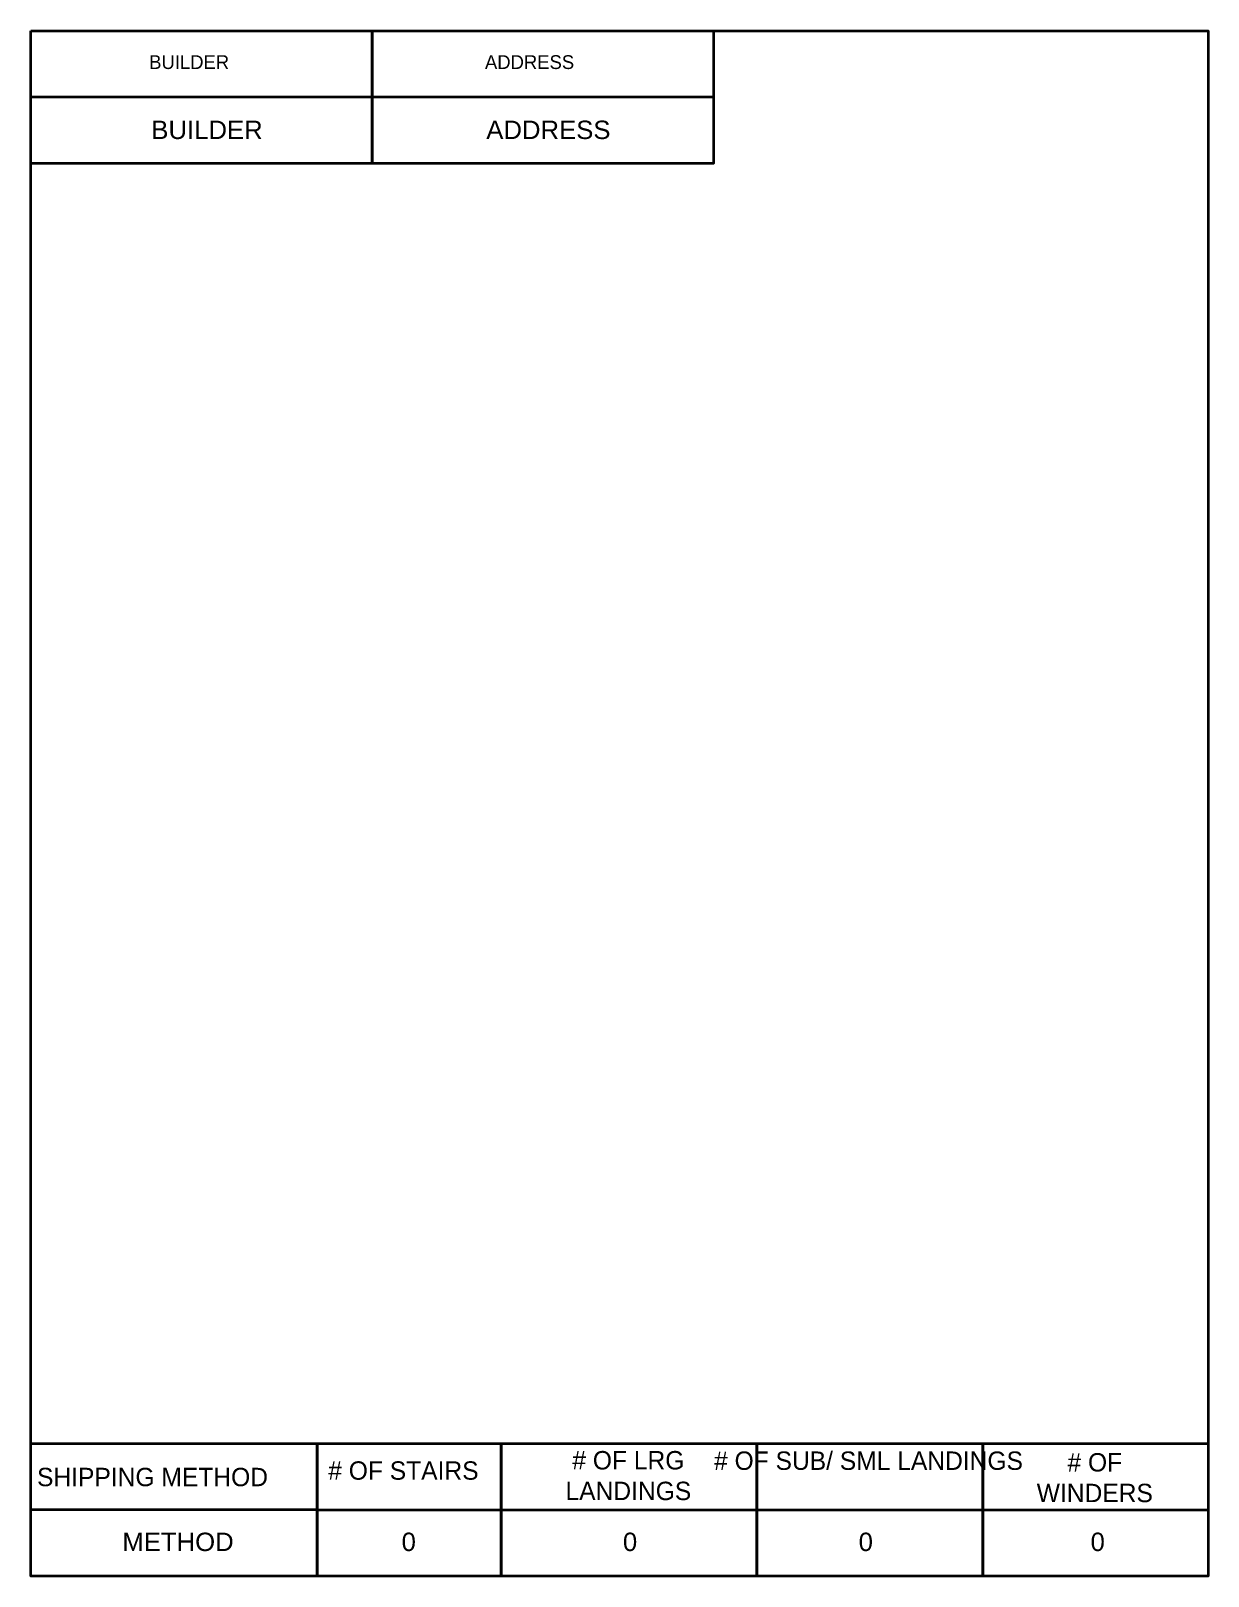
# Paper-space layout 'Portrait Shipping' of a CAD drawing. Header units: inches. Extents: x 0.1 to 8.1, y 0.1 to 10.6.
import ezdxf
from ezdxf.enums import TextEntityAlignment as Align

# ---------------------------------------------------------------- set-up
doc = ezdxf.new("R2010")
doc.units = ezdxf.units.IN
doc.header["$MEASUREMENT"] = 0
for name, color, linetype, lineweight in [('Border', 1, 'Continuous', 35), ('Border @ 1', 1, 'Continuous', 35), ('Kick', 4, 'Continuous', 9), ('Stringer @ 1', 7, 'Continuous', 13)]:
    doc.layers.add(name, color=color, linetype=linetype, lineweight=lineweight)
doc.styles.add('1-8 Text', font='arial.ttf', dxfattribs={"height": 0.125})
doc.styles.add('3-32 Text', font='arial.ttf', dxfattribs={"height": 0.09375})

# ---------------------------------------------------------------- blocks, each defined once
blk = doc.blocks.new('SHIPPING2')
at = {"layer": 'Border @ 1', "style": '1-8 Text'}
for tag, p in [('BUILDER', (1.197, -0.672)), ('ADDRESS', (3.517, -0.672)), ('METHOD', (1, -10.267)), ('STAIRS', (2.568, -10.267)), ('LARGE-LANDINGS', (4.072, -10.267)), ('SMALL-SUB-LANDINGS', (5.674, -10.267)), ('WINDERS', (7.25, -10.267))]:
    blk.add_attdef(tag, text='', height=0.125, dxfattribs=at).set_placement(p, align=Align.MIDDLE_CENTER)

psp = doc.layouts.new('Portrait Shipping')

# ---------------------------------------------------------------- linework, layer by layer
at = {"layer": 'Border'}
for p, q in [((2.402, 10.118), (0.082, 10.118)), ((4.721, 10.118), (2.402, 10.118)), ((2.027, 0.519), (0.082, 0.519)), ((2.027, 0.519), (8.082, 0.519))]:
    psp.add_line(p, q, dxfattribs=at)
for points in [[(0.082, 10.568), (8.082, 10.568), (8.082, 0.068), (0.082, 0.068)], [(0.082, 10.568), (2.402, 10.568), (2.402, 9.667), (0.082, 9.667)], [(2.402, 10.568), (4.721, 10.568), (4.721, 9.667), (2.402, 9.667)], [(0.082, 0.97), (2.027, 0.97), (2.027, 0.068), (0.082, 0.068)], [(2.027, 0.97), (3.279, 0.97), (3.279, 0.068), (2.027, 0.068)], [(3.279, 0.97), (5.016, 0.97), (5.016, 0.068), (3.279, 0.068)], [(5.016, 0.97), (6.551, 0.97), (6.551, 0.068), (5.016, 0.068)], [(6.551, 0.97), (8.082, 0.97), (8.082, 0.068), (6.551, 0.068)]]:
    psp.add_lwpolyline(points, close=True, dxfattribs=at)

# ---------------------------------------------------------------- block references
psp.add_blockref('SHIPPING2', (0.082, 10.568), dxfattribs=at).add_auto_attribs({'BUILDER': 'BUILDER', 'ADDRESS': 'ADDRESS', 'METHOD': 'METHOD', 'STAIRS': '0', 'LARGE-LANDINGS': '0', 'SMALL-SUB-LANDINGS': '0', 'WINDERS': '0'})

# ---------------------------------------------------------------- texts
at = {"layer": 'Stringer @ 1', "attachment_point": 1}
for s, width, heights, insert, char_height, style in [('{\\fHigh Tower Text|b0|i0|c0|p18;BUILDER}', 2.21487, [-0.0958], (0.886, 10.403), 0.09375, '3-32 Text'), ('{\\fHigh Tower Text|b0|i0|c0|p18;ADDRESS}', 2.21487, [-0.0958], (3.168, 10.403), 0.09375, '3-32 Text'), ('{\\fHigh Tower Text|b0|i0|c0|p18;# OF STAIRS}', 1.65676, [-0.133], (2.103, 0.848), 0.125, '1-8 Text'), ('\\pxqc;{\\fHigh Tower Text|b0|i0|c0|p18;# OF LRG \\PLANDINGS}', 2.21487, [-0.337], (3.035, 0.918), 0.125, '1-8 Text'), ('\\pxqc;{\\fHigh Tower Text|b0|i0|c0|p18;# OF SUB/ SML LANDINGS}', 2.05113, [-0.351], (4.749, 0.915), 0.125, '1-8 Text'), ('\\pxqc;{\\fHigh Tower Text|b0|i0|c0|p18;# OF \\PWINDERS}', 1.65676, [-0.337], (6.484, 0.904), 0.125, '1-8 Text'), ('{\\fHigh Tower Text|b0|i0|c0|p18;SHIPPING METHOD}', 2.21487, [-0.129], (0.124, 0.804), 0.125, '1-8 Text')]:
    psp.add_mtext_dynamic_manual_height_columns(s, width=width, gutter_width=0.625, heights=heights, dxfattribs=dict(at, insert=insert, char_height=char_height, style=style))

# ---------------------------------------------------------------- viewports
at = {"layer": 'Kick', "view_target_point": (72.211, 81.436)}
vp = psp.add_viewport(center=(4.082, 5.318), size=(8, 10.5), view_center_point=(129.48, 9.1), view_height=235.0656, dxfattribs=at)
vp.dxf.flags = 0x10000  # cut along an outline
vp.dxf.clipping_boundary_handle = psp.add_lwpolyline([(0.082, 10.568), (8.082, 10.568), (8.082, 0.068), (0.082, 0.068)], format="xyb", close=True, dxfattribs={"invisible": 1}).dxf.handle

doc.saveas('drawing.dxf')
